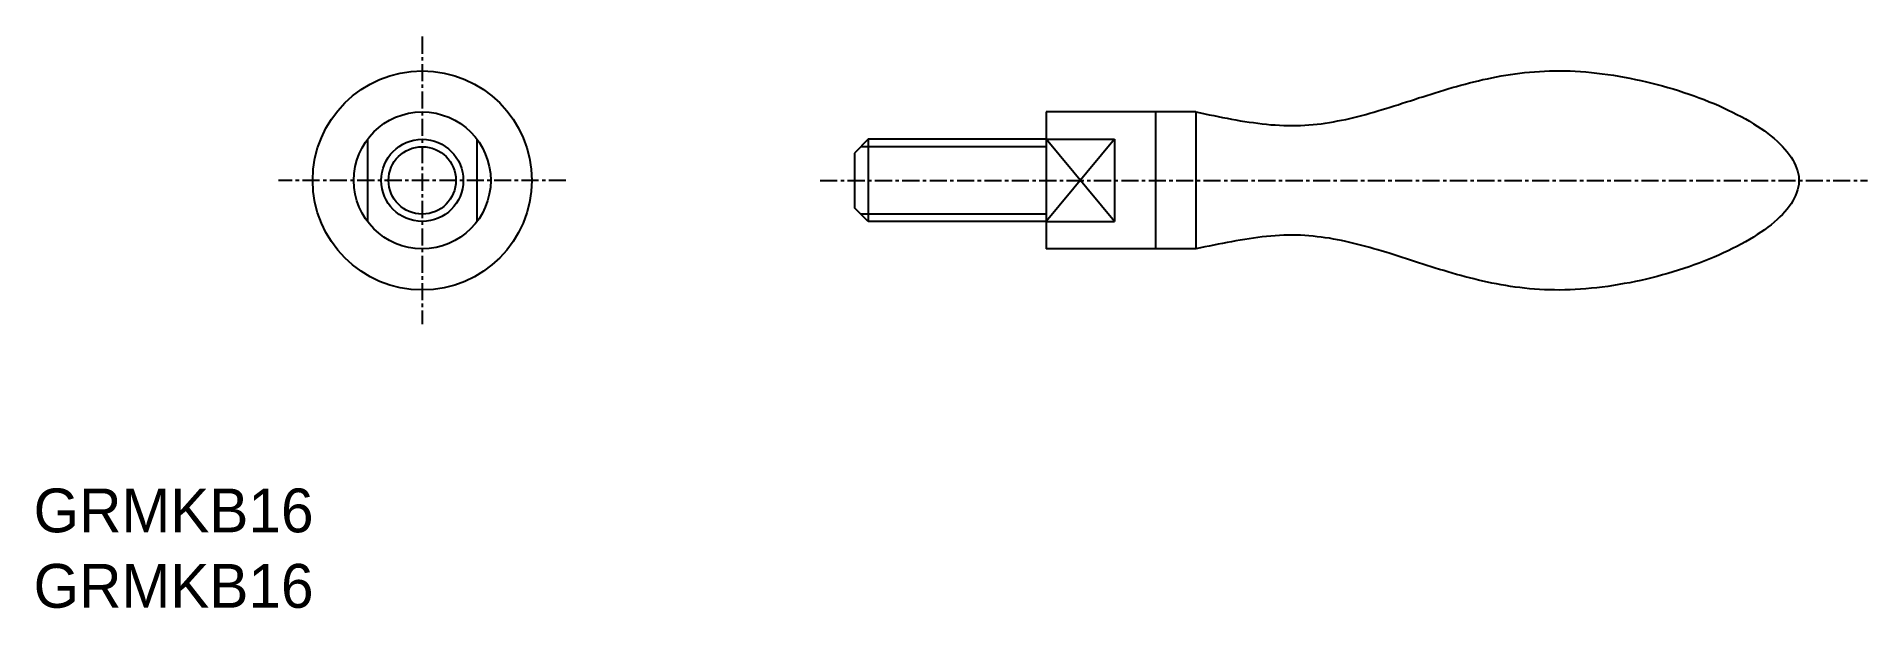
# Model space of a CAD drawing. Extents: x -6429 to -6295, y -1050 to -1008.
import ezdxf

# ---------------------------------------------------------------- set-up
doc = ezdxf.new("R2010")
doc.units = 0
doc.linetypes.add('CENTER', pattern=[2, 1.25, -0.25, 0.25, -0.25])
doc.layers.get('0').update_dxf_attribs({"linetype": 'CONTINUOUS'})
doc.layers.add('CENTER', color=1, linetype='CENTER')

msp = doc.modelspace()

# ---------------------------------------------------------------- linework, layer by layer
at = {"color": 7, "linetype": 'CONTINUOUS'}
for p, q in [((-6344.21, -1013.36), (-6355.16, -1013.36)), ((-6355.16, -1013.36), (-6355.16, -1023.36)), ((-6347.16, -1013.36), (-6347.16, -1023.36)), ((-6344.21, -1013.36), (-6344.21, -1023.36)), ((-6404.73, -1015.36), (-6404.73, -1021.36)), ((-6396.73, -1021.36), (-6396.73, -1015.36)), ((-6368.16, -1015.36), (-6369.16, -1016.36)), ((-6369.16, -1016.36), (-6369.16, -1020.36)), ((-6368.16, -1015.36), (-6368.16, -1021.36)), ((-6355.16, -1015.36), (-6368.16, -1015.36)), ((-6355.16, -1015.36), (-6350.16, -1015.36)), ((-6350.16, -1015.36), (-6350.16, -1021.36)), ((-6368.16, -1021.36), (-6369.16, -1020.36)), ((-6355.16, -1021.36), (-6368.16, -1021.36)), ((-6355.16, -1021.36), (-6350.16, -1021.36)), ((-6344.21, -1023.36), (-6355.16, -1023.36))]:
    msp.add_line(p, q, dxfattribs=at)
at = {"color": 3, "linetype": 'CONTINUOUS'}
for p, q in [((-6355.16, -1015.9), (-6368.7, -1015.9)), ((-6350.16, -1015.36), (-6355.16, -1021.36)), ((-6350.16, -1021.36), (-6355.16, -1015.36)), ((-6355.16, -1020.82), (-6368.7, -1020.82))]:
    msp.add_line(p, q, dxfattribs=at)
at = {"color": 7}
msp.add_polyline3d([(-6344.21, -1013.36, 0), (-6343.89, -1013.43, 0), (-6343.56, -1013.5, 0), (-6343.24, -1013.56, 0), (-6342.91, -1013.63, 0), (-6342.59, -1013.7, 0), (-6342.26, -1013.76, 0), (-6341.94, -1013.82, 0), (-6341.62, -1013.88, 0), (-6341.29, -1013.94, 0), (-6340.97, -1014, 0), (-6340.65, -1014.05, 0), (-6340.33, -1014.1, 0), (-6340.01, -1014.14, 0), (-6339.69, -1014.19, 0), (-6339.37, -1014.23, 0), (-6339.06, -1014.26, 0), (-6338.74, -1014.29, 0), (-6338.43, -1014.31, 0), (-6338.11, -1014.33, 0), (-6337.8, -1014.35, 0), (-6337.49, -1014.36, 0), (-6337.18, -1014.36, 0), (-6336.88, -1014.36, 0), (-6336.57, -1014.35, 0), (-6336.26, -1014.33, 0), (-6335.96, -1014.31, 0), (-6335.66, -1014.28, 0), (-6335.36, -1014.25, 0), (-6335.06, -1014.22, 0), (-6334.76, -1014.17, 0), (-6334.46, -1014.13, 0), (-6334.16, -1014.08, 0), (-6333.87, -1014.02, 0), (-6333.57, -1013.96, 0), (-6333.27, -1013.9, 0), (-6332.98, -1013.83, 0), (-6332.68, -1013.76, 0), (-6332.39, -1013.69, 0), (-6332.1, -1013.61, 0), (-6331.8, -1013.54, 0), (-6331.51, -1013.45, 0), (-6331.21, -1013.37, 0), (-6330.92, -1013.28, 0), (-6330.62, -1013.19, 0), (-6330.33, -1013.1, 0), (-6330.03, -1013.01, 0), (-6329.74, -1012.92, 0), (-6329.44, -1012.83, 0), (-6329.14, -1012.73, 0), (-6328.84, -1012.63, 0), (-6328.55, -1012.54, 0), (-6328.25, -1012.44, 0), (-6327.95, -1012.34, 0), (-6327.64, -1012.25, 0), (-6327.34, -1012.15, 0), (-6327.04, -1012.05, 0), (-6326.73, -1011.96, 0), (-6326.42, -1011.86, 0), (-6326.11, -1011.77, 0), (-6325.8, -1011.68, 0), (-6325.49, -1011.58, 0), (-6325.18, -1011.49, 0), (-6324.86, -1011.41, 0), (-6324.54, -1011.32, 0), (-6324.22, -1011.24, 0), (-6323.9, -1011.16, 0), (-6323.58, -1011.08, 0), (-6323.25, -1011, 0), (-6322.92, -1010.93, 0), (-6322.59, -1010.86, 0), (-6322.26, -1010.8, 0), (-6321.92, -1010.73, 0), (-6321.58, -1010.68, 0), (-6321.24, -1010.62, 0), (-6320.89, -1010.57, 0), (-6320.55, -1010.53, 0), (-6320.2, -1010.49, 0), (-6319.84, -1010.45, 0), (-6319.48, -1010.42, 0), (-6319.12, -1010.4, 0), (-6318.76, -1010.38, 0), (-6318.39, -1010.36, 0), (-6318.02, -1010.35, 0), (-6317.64, -1010.35, 0), (-6317.27, -1010.36, 0), (-6316.88, -1010.37, 0), (-6316.5, -1010.39, 0), (-6316.11, -1010.41, 0), (-6315.72, -1010.44, 0), (-6315.32, -1010.48, 0), (-6314.92, -1010.52, 0), (-6314.53, -1010.57, 0), (-6314.13, -1010.62, 0), (-6313.72, -1010.68, 0), (-6313.32, -1010.75, 0), (-6312.92, -1010.82, 0), (-6312.52, -1010.89, 0), (-6312.11, -1010.98, 0), (-6311.71, -1011.06, 0), (-6311.31, -1011.15, 0), (-6310.91, -1011.25, 0), (-6310.52, -1011.35, 0), (-6310.12, -1011.46, 0), (-6309.73, -1011.57, 0), (-6309.34, -1011.68, 0), (-6308.95, -1011.8, 0), (-6308.57, -1011.93, 0), (-6308.19, -1012.06, 0), (-6307.81, -1012.19, 0), (-6307.44, -1012.32, 0), (-6307.08, -1012.46, 0), (-6306.72, -1012.61, 0), (-6306.36, -1012.75, 0), (-6306.02, -1012.9, 0), (-6305.67, -1013.06, 0), (-6305.34, -1013.22, 0), (-6305.01, -1013.38, 0), (-6304.69, -1013.54, 0), (-6304.38, -1013.7, 0), (-6304.07, -1013.87, 0), (-6303.78, -1014.04, 0), (-6303.49, -1014.22, 0), (-6303.21, -1014.39, 0), (-6302.95, -1014.57, 0), (-6302.69, -1014.75, 0), (-6302.44, -1014.94, 0), (-6302.2, -1015.12, 0), (-6301.98, -1015.31, 0), (-6301.76, -1015.5, 0), (-6301.56, -1015.69, 0), (-6301.37, -1015.88, 0), (-6301.19, -1016.07, 0), (-6301.03, -1016.27, 0), (-6300.88, -1016.46, 0), (-6300.74, -1016.66, 0), (-6300.61, -1016.86, 0), (-6300.5, -1017.06, 0), (-6300.41, -1017.26, 0), (-6300.33, -1017.46, 0), (-6300.26, -1017.66, 0), (-6300.21, -1017.86, 0), (-6300.18, -1018.06, 0), (-6300.16, -1018.26, 0), (-6300.16, -1018.46, 0), (-6300.18, -1018.66, 0), (-6300.21, -1018.86, 0), (-6300.26, -1019.06, 0), (-6300.33, -1019.26, 0), (-6300.41, -1019.46, 0), (-6300.5, -1019.66, 0), (-6300.61, -1019.86, 0), (-6300.74, -1020.06, 0), (-6300.88, -1020.26, 0), (-6301.03, -1020.45, 0), (-6301.19, -1020.65, 0), (-6301.37, -1020.84, 0), (-6301.56, -1021.03, 0), (-6301.76, -1021.22, 0), (-6301.98, -1021.41, 0), (-6302.2, -1021.6, 0), (-6302.44, -1021.78, 0), (-6302.69, -1021.96, 0), (-6302.95, -1022.15, 0), (-6303.21, -1022.32, 0), (-6303.49, -1022.5, 0), (-6303.78, -1022.67, 0), (-6304.07, -1022.85, 0), (-6304.38, -1023.02, 0), (-6304.69, -1023.18, 0), (-6305.01, -1023.34, 0), (-6305.34, -1023.5, 0), (-6305.67, -1023.66, 0), (-6306.02, -1023.81, 0), (-6306.36, -1023.97, 0), (-6306.72, -1024.11, 0), (-6307.08, -1024.26, 0), (-6307.44, -1024.4, 0), (-6307.81, -1024.53, 0), (-6308.19, -1024.66, 0), (-6308.57, -1024.79, 0), (-6308.95, -1024.92, 0), (-6309.34, -1025.03, 0), (-6309.73, -1025.15, 0), (-6310.12, -1025.26, 0), (-6310.52, -1025.37, 0), (-6310.91, -1025.47, 0), (-6311.31, -1025.57, 0), (-6311.71, -1025.66, 0), (-6312.11, -1025.74, 0), (-6312.52, -1025.83, 0), (-6312.92, -1025.9, 0), (-6313.32, -1025.97, 0), (-6313.72, -1026.04, 0), (-6314.13, -1026.1, 0), (-6314.53, -1026.15, 0), (-6314.92, -1026.2, 0), (-6315.32, -1026.24, 0), (-6315.72, -1026.28, 0), (-6316.11, -1026.31, 0), (-6316.5, -1026.33, 0), (-6316.88, -1026.35, 0), (-6317.27, -1026.36, 0), (-6317.64, -1026.37, 0), (-6318.02, -1026.36, 0), (-6318.39, -1026.36, 0), (-6318.76, -1026.34, 0), (-6319.12, -1026.32, 0), (-6319.48, -1026.3, 0), (-6319.84, -1026.27, 0), (-6320.2, -1026.23, 0), (-6320.55, -1026.19, 0), (-6320.89, -1026.15, 0), (-6321.24, -1026.1, 0), (-6321.58, -1026.04, 0), (-6321.92, -1025.99, 0), (-6322.26, -1025.92, 0), (-6322.59, -1025.86, 0), (-6322.92, -1025.79, 0), (-6323.25, -1025.72, 0), (-6323.58, -1025.64, 0), (-6323.9, -1025.56, 0), (-6324.22, -1025.48, 0), (-6324.54, -1025.4, 0), (-6324.86, -1025.31, 0), (-6325.18, -1025.22, 0), (-6325.49, -1025.13, 0), (-6325.8, -1025.04, 0), (-6326.11, -1024.95, 0), (-6326.42, -1024.86, 0), (-6326.73, -1024.76, 0), (-6327.04, -1024.67, 0), (-6327.34, -1024.57, 0), (-6327.64, -1024.47, 0), (-6327.95, -1024.38, 0), (-6328.25, -1024.28, 0), (-6328.55, -1024.18, 0), (-6328.84, -1024.08, 0), (-6329.14, -1023.99, 0), (-6329.44, -1023.89, 0), (-6329.74, -1023.8, 0), (-6330.03, -1023.71, 0), (-6330.33, -1023.61, 0), (-6330.62, -1023.52, 0), (-6330.92, -1023.44, 0), (-6331.21, -1023.35, 0), (-6331.51, -1023.27, 0), (-6331.8, -1023.18, 0), (-6332.1, -1023.11, 0), (-6332.39, -1023.03, 0), (-6332.68, -1022.96, 0), (-6332.98, -1022.89, 0), (-6333.27, -1022.82, 0), (-6333.57, -1022.76, 0), (-6333.87, -1022.7, 0), (-6334.16, -1022.64, 0), (-6334.46, -1022.59, 0), (-6334.76, -1022.55, 0), (-6335.06, -1022.5, 0), (-6335.36, -1022.47, 0), (-6335.66, -1022.44, 0), (-6335.96, -1022.41, 0), (-6336.26, -1022.39, 0), (-6336.57, -1022.37, 0), (-6336.88, -1022.36, 0), (-6337.18, -1022.36, 0), (-6337.49, -1022.36, 0), (-6337.8, -1022.37, 0), (-6338.11, -1022.39, 0), (-6338.43, -1022.41, 0), (-6338.74, -1022.43, 0), (-6339.06, -1022.46, 0), (-6339.37, -1022.49, 0), (-6339.69, -1022.53, 0), (-6340.01, -1022.58, 0), (-6340.33, -1022.62, 0), (-6340.65, -1022.67, 0), (-6340.97, -1022.72, 0), (-6341.29, -1022.78, 0), (-6341.62, -1022.84, 0), (-6341.94, -1022.9, 0), (-6342.26, -1022.96, 0), (-6342.59, -1023.02, 0), (-6342.91, -1023.09, 0), (-6343.24, -1023.16, 0), (-6343.56, -1023.22, 0), (-6343.89, -1023.29, 0), (-6344.21, -1023.36, 0)], dxfattribs=at)
at = {"color": 7, "linetype": 'CONTINUOUS'}
for radius in [8, 5, 3]:
    msp.add_circle((-6400.73, -1018.36), radius, dxfattribs=at)
at = {"color": 3, "linetype": 'CONTINUOUS'}
msp.add_circle((-6400.73, -1018.36), 2.46, dxfattribs=at)
at = {"layer": 'CENTER', "color": 1, "linetype": 'CENTER'}
for p, q in [((-6400.73, -1007.86), (-6400.73, -1028.86)), ((-6390.23, -1018.36), (-6411.23, -1018.36)), ((-6371.66, -1018.36), (-6295.16, -1018.36))]:
    msp.add_line(p, q, dxfattribs=at)

# ---------------------------------------------------------------- texts
at = {"color": 7, "linetype": 'CONTINUOUS'}
for p in [(-6429.12, -1044.06), (-6429.12, -1049.57)]:
    msp.add_text('GRMKB16', height=3.2, dxfattribs=at).set_placement(p)

doc.saveas('drawing.dxf')
